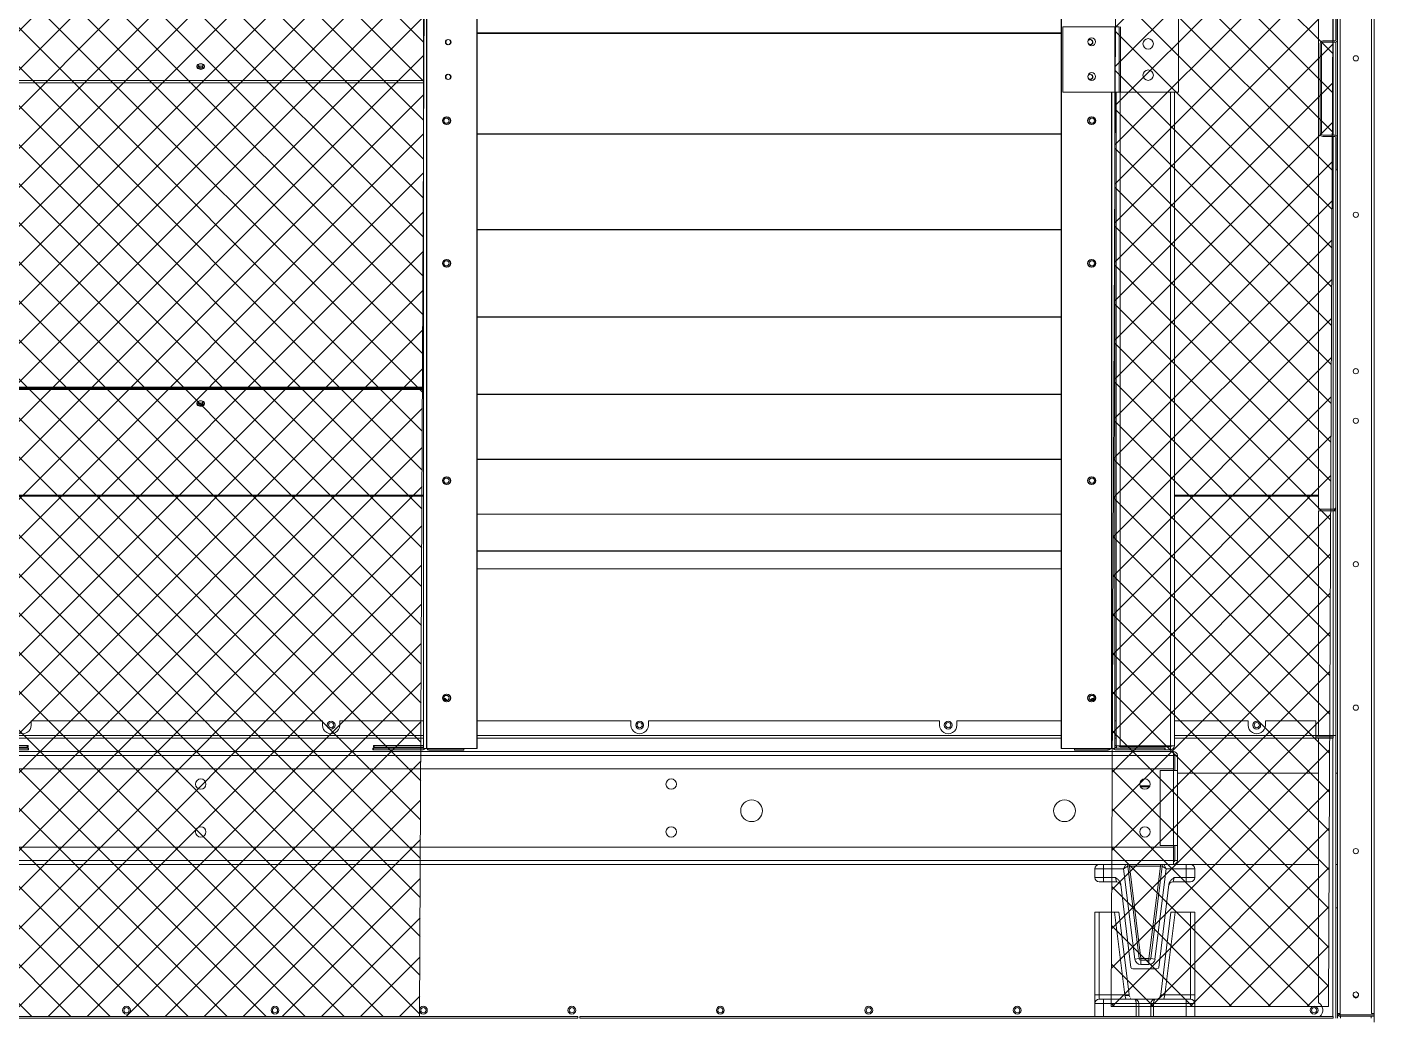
# Model space of a CAD drawing. Header units: millimetres. Extents: x -17070 to 41831, y -291348 to 30635.
# Drawn here: x 32743 to 34293, y 17573 to 18713 of the extents above; entities that cross this region are included whole.
import ezdxf

# ---------------------------------------------------------------- set-up
doc = ezdxf.new("R2010")
doc.units = ezdxf.units.MM
pattern_1 = [(45, (-833140.61, -415575.233), (-22.4506403, 22.4506403), []), (135, (-833140.61, -415575.233), (-22.4506403, -22.4506403), [])]

# ---------------------------------------------------------------- blocks, each defined once
blk = doc.blocks.new('2')
at = {"lineweight": 5}
h = blk.add_hatch(dxfattribs=at)
h.set_pattern_fill('ANSI37', scale=10)
h.set_pattern_definition(pattern_1)
h.paths.add_polyline_path([(34240.5, 17586.1), (34249, 19508.4), (33999, 19508.4), (33990.5, 17586.1)])
h = blk.add_hatch(dxfattribs=at)
h.set_pattern_fill('ANSI37', scale=10)
h.set_pattern_definition(pattern_1)
h.paths.add_polyline_path([(33194.9, 17574.3), (33203.4, 19496.5), (32691, 19496.5), (32682.5, 17574.3)])
at = {"color": 7, "lineweight": 20}
for p, q in [((34251, 17577.8), (34251, 20419.6)), ((34254.1, 17577.8), (34254.1, 20419.6)), ((34289.9, 17577.8), (34289.9, 20419.6)), ((34293, 17577.8), (34293, 20419.6)), ((33202.7, 17882.8), (33202.7, 19296.3)), ((33203.2, 17882.8), (33203.2, 19296.3)), ((33260.7, 17882.8), (33260.7, 19296.3)), ((33261.2, 17882.8), (33261.2, 19296.3)), ((33932.8, 17882.8), (33932.8, 19296.3)), ((33933.3, 17882.8), (33933.3, 19296.3)), ((33199.2, 17882.8), (33199.2, 19295.1)), ((31823.9, 17879.3), (34062.1, 17879.3)), ((31823.9, 17874.6), (34062.1, 17874.6)), ((31823.9, 17859.3), (34062.1, 17859.3)), ((34062.1, 17769.3), (31823.9, 17769.3)), ((34062.1, 17754), (31823.9, 17754)), ((34062.1, 17749.3), (31823.9, 17749.3))]:
    blk.add_line(p, q, dxfattribs=at)
at = {"color": 7, "lineweight": 20, "ltscale": 0.063889}
blk.add_line((34068.1, 18752.8), (34068.1, 18637.8), dxfattribs=at)
at = {"color": 7, "lineweight": 20, "ltscale": 0.316783}
blk.add_line((34229, 18728.4), (34229, 18158.2), dxfattribs=at)
at = {"color": 7, "lineweight": 20, "ltscale": 0.017627}
blk.add_line((34245.9, 18696.7), (34245.9, 18728.4), dxfattribs=at)
at = {"color": 7, "lineweight": 20, "ltscale": 0.018559}
blk.add_line((34249, 18697.2), (34249, 18730.6), dxfattribs=at)
at = {"color": 7, "lineweight": 20, "ltscale": 0.0205}
for p, q in [((34249.4, 18698.2), (34249.4, 18735.1)), ((34249.4, 18585.2), (34249.4, 18548.3))]:
    blk.add_line(p, q, dxfattribs=at)
at = {"color": 7, "lineweight": 20, "ltscale": 0.033333}
for p, q in [((33994.9, 18712.8), (33934.9, 18712.8)), ((33934.9, 18637.8), (33994.9, 18637.8))]:
    blk.add_line(p, q, dxfattribs=at)
at = {"color": 7, "lineweight": 20, "ltscale": 0.041667}
for p, q in [((33934.9, 18637.8), (33934.9, 18712.8)), ((33994.9, 18712.8), (33994.9, 18637.8)), ((33999.6, 18712.8), (33999.6, 18637.8)), ((34001.1, 18712.8), (34001.1, 18637.8))]:
    blk.add_line(p, q, dxfattribs=at)
at = {"color": 7, "lineweight": 20, "ltscale": 0.002611}
for p, q in [((33994.9, 18712.8), (33999.6, 18712.8)), ((33994.9, 18637.8), (33999.6, 18637.8)), ((33996.3, 17886), (34001, 17886)), ((34063.3, 17886), (34058.6, 17886)), ((34062.1, 17874.6), (34062.1, 17879.3)), ((34062.1, 17857.3), (34066.8, 17857.3)), ((34062.1, 17771.3), (34066.8, 17771.3)), ((34062.1, 17754), (34062.1, 17749.3))]:
    blk.add_line(p, q, dxfattribs=at)
at = {"color": 7, "lineweight": 20, "ltscale": 0.039056}
blk.add_line((34068.1, 18637.8), (34068.1, 18708.1), dxfattribs=at)
at = {"color": 7, "lineweight": 20, "ltscale": 0.373111}
for p, q in [((33932.8, 18705.9), (33261.2, 18705.9)), ((33261.2, 18705.7), (33932.8, 18705.7)), ((33261.2, 18705.5), (33932.8, 18705.5)), ((33932.8, 18705.4), (33261.2, 18705.4)), ((33932.8, 18589.7), (33261.2, 18589.7)), ((33261.2, 18589.6), (33932.8, 18589.6)), ((33261.2, 18589.4), (33932.8, 18589.4)), ((33932.8, 18589.3), (33261.2, 18589.3)), ((33932.8, 18479.9), (33261.2, 18479.9)), ((33261.2, 18479.8), (33932.8, 18479.8)), ((33261.2, 18479.6), (33932.8, 18479.6)), ((33932.8, 18479.5), (33261.2, 18479.5)), ((33932.8, 18379.3), (33261.2, 18379.3)), ((33261.2, 18379.2), (33932.8, 18379.2)), ((33261.2, 18379), (33932.8, 18379)), ((33932.8, 18378.9), (33261.2, 18378.9)), ((33932.8, 18290.4), (33261.2, 18290.4)), ((33261.2, 18290.3), (33932.8, 18290.3)), ((33261.2, 18290.1), (33932.8, 18290.1)), ((33932.8, 18290), (33261.2, 18290)), ((33932.8, 18215.5), (33261.2, 18215.5)), ((33261.2, 18215.4), (33932.8, 18215.4)), ((33261.2, 18215.3), (33932.8, 18215.3)), ((33932.8, 18215.2), (33261.2, 18215.2)), ((33932.8, 18152.5), (33261.2, 18152.5)), ((33261.2, 18152.4), (33932.8, 18152.4)), ((33261.2, 18152.3), (33932.8, 18152.3)), ((33932.8, 18152.2), (33261.2, 18152.2)), ((33932.8, 18110.1), (33261.2, 18110.1)), ((33261.2, 18110), (33932.8, 18110)), ((33261.2, 18109.9), (33932.8, 18109.9)), ((33932.8, 18109.9), (33261.2, 18109.9)), ((33261.2, 18089.4), (33932.8, 18089.4)), ((33261.2, 18089.4), (33932.8, 18089.4)), ((33932.8, 18089.4), (33261.2, 18089.4)), ((33261.2, 17897.7), (33932.8, 17897.7)), ((33261.2, 17894.6), (33932.8, 17894.6))]:
    blk.add_line(p, q, dxfattribs=at)
at = {"color": 7, "lineweight": 20, "ltscale": 0.057667}
for p, q in [((34231, 18693.6), (34231, 18589.8)), ((34232.6, 18693.6), (34232.6, 18589.8))]:
    blk.add_line(p, q, dxfattribs=at)
at = {"color": 7, "lineweight": 20, "ltscale": 0.007667}
for p, q in [((34234.1, 18696.7), (34247.9, 18696.7)), ((34234.1, 18695.1), (34247.9, 18695.1)), ((34234.1, 18588.3), (34247.9, 18588.3)), ((34247.9, 18586.7), (34234.1, 18586.7))]:
    blk.add_line(p, q, dxfattribs=at)
at = {"color": 7, "lineweight": 20, "ltscale": 0.059333}
blk.add_line((34245.9, 18588.3), (34245.9, 18695.1), dxfattribs=at)
at = {"color": 7, "lineweight": 20, "ltscale": 0.059558}
blk.add_line((34249, 18588.1), (34249, 18695.3), dxfattribs=at)
at = {"color": 7, "lineweight": 20, "ltscale": 0.284666}
blk.add_line((32686.8, 18651.1), (33199.2, 18651.1), dxfattribs=at)
at = {"color": 7, "lineweight": 20, "ltscale": 0.284667}
for p, q in [((33199.2, 18648.6), (32686.8, 18648.6)), ((32686.8, 18298.3), (33199.2, 18298.3)), ((32686.8, 18297.3), (33199.2, 18297.3)), ((33199.2, 18296.9), (32686.8, 18296.9)), ((33199.2, 18295.8), (32686.8, 18295.8)), ((32686.8, 18174.2), (33199.2, 18174.2)), ((32686.8, 18173.2), (33199.2, 18173.2)), ((32686.8, 17897.7), (33199.2, 17897.7)), ((32686.8, 17894.6), (33199.2, 17894.6))]:
    blk.add_line(p, q, dxfattribs=at)
at = {"color": 7, "lineweight": 20, "ltscale": 0.419444}
for p, q in [((33990.8, 17882.8), (33990.8, 18637.8)), ((33991.3, 17882.8), (33991.3, 18637.8)), ((33994.8, 17882.8), (33994.8, 18637.8))]:
    blk.add_line(p, q, dxfattribs=at)
at = {"color": 7, "lineweight": 20, "ltscale": 5.55578e-05}
blk.add_line((33994.9, 18637.8), (33994.8, 18637.8), dxfattribs=at)
at = {"color": 7, "lineweight": 20, "ltscale": 0.000160516}
blk.add_line((33995.2, 18637.8), (33994.9, 18637.8), dxfattribs=at)
at = {"color": 7, "lineweight": 20, "ltscale": 0.000777778}
blk.add_line((33996.3, 18637.8), (33994.9, 18637.8), dxfattribs=at)
at = {"color": 7, "lineweight": 20, "ltscale": 1.1675e-05}
blk.add_line((33994.9, 18637.8), (33994.9, 18637.8), dxfattribs=at)
at = {"color": 7, "lineweight": 20, "ltscale": 0.417667}
for p, q in [((33996.3, 17886), (33996.3, 18637.8)), ((34001, 17886), (34001, 18637.8)), ((34058.6, 17886), (34058.6, 18637.8)), ((34063.3, 17886), (34063.3, 18637.8))]:
    blk.add_line(p, q, dxfattribs=at)
at = {"color": 7, "lineweight": 20, "ltscale": 0.000833333}
for p, q in [((33999.6, 18637.8), (34001.1, 18637.8)), ((34245.9, 17897.7), (34245.9, 17896.2)), ((33201.2, 17882.8), (33202.7, 17882.8)), ((33201.7, 17882.8), (33203.2, 17882.8)), ((33992.3, 17882.8), (33990.8, 17882.8)), ((33992.8, 17882.8), (33991.3, 17882.8)), ((34062.1, 17874.6), (34063.6, 17874.6)), ((34062.1, 17754), (34063.6, 17754)), ((34254.1, 17576.3), (34254.1, 17577.8)), ((34293, 17576.3), (34293, 17577.8))]:
    blk.add_line(p, q, dxfattribs=at)
at = {"color": 7, "lineweight": 20, "ltscale": 0.038056}
blk.add_line((33999.6, 18637.8), (34068.1, 18637.8), dxfattribs=at)
at = {"color": 7, "lineweight": 20, "ltscale": 0.037222}
blk.add_line((34068.1, 18637.8), (34001.1, 18637.8), dxfattribs=at)
at = {"color": 7, "lineweight": 20, "ltscale": 0.002667}
blk.add_line((34063.3, 18637.8), (34068.1, 18637.8), dxfattribs=at)
at = {"color": 7, "lineweight": 20, "ltscale": 1.16463e-05}
blk.add_line((34068.1, 18637.8), (34068.1, 18637.8), dxfattribs=at)
at = {"color": 7, "lineweight": 20, "ltscale": 0.238045}
blk.add_line((34245.9, 18158.2), (34245.9, 18586.7), dxfattribs=at)
at = {"color": 7, "lineweight": 20, "ltscale": 0.236578}
blk.add_line((34249, 18160.4), (34249, 18586.2), dxfattribs=at)
at = {"color": 7, "lineweight": 20, "ltscale": 0.000888889}
for p, q in [((34249.4, 18548.3), (34251, 18548.3)), ((34247.4, 18157.6), (34249, 18157.6)), ((34245.9, 17896.2), (34245.9, 17894.6)), ((33203.7, 17882.5), (33205.3, 17882.5)), ((33245.7, 17882.5), (33245.7, 17880.9)), ((33948.3, 17880.9), (33948.3, 17882.5)), ((33987.2, 17882.5), (33987.2, 17880.9)), ((34254.1, 17574.7), (34254.1, 17576.3)), ((34293, 17574.7), (34293, 17576.3)), ((33377, 17574.3), (33377, 17572.7)), ((33379, 17572.7), (33379, 17574.3)), ((34246, 17572.7), (34246, 17574.3))]:
    blk.add_line(p, q, dxfattribs=at)
at = {"color": 7, "lineweight": 20, "ltscale": 0.000833656}
for p, q in [((33994.8, 18174.2), (33996.3, 18174.2)), ((33994.8, 18173.2), (33996.3, 18173.2))]:
    blk.add_line(p, q, dxfattribs=at)
at = {"color": 7, "lineweight": 20, "ltscale": 0.092056}
for p, q in [((34063.3, 18174.2), (34229, 18174.2)), ((34063.3, 18173.2), (34229, 18173.2))]:
    blk.add_line(p, q, dxfattribs=at)
at = {"color": 7, "lineweight": 20, "ltscale": 0.008061}
blk.add_line((34249, 18157.6), (34249, 18172.1), dxfattribs=at)
at = {"color": 7, "lineweight": 20, "ltscale": 0.009389}
for p, q in [((34229, 18158.2), (34245.9, 18158.2)), ((34229, 18156.3), (34245.9, 18156.3)), ((34225.9, 17914.6), (34225.9, 17897.7)), ((34229, 17897.7), (34245.9, 17897.7)), ((34293, 17577.8), (34293, 17594.7))]:
    blk.add_line(p, q, dxfattribs=at)
at = {"color": 7, "lineweight": 20, "ltscale": 0.143679}
for p, q in [((34229, 17897.7), (34229, 18156.3)), ((34245.9, 17897.7), (34245.9, 18156.3)), ((34249, 17897.7), (34249, 18156.3))]:
    blk.add_line(p, q, dxfattribs=at)
at = {"color": 7, "lineweight": 20, "ltscale": 0.00103}
blk.add_line((34245.9, 18156.3), (34245.9, 18158.2), dxfattribs=at)
at = {"color": 7, "lineweight": 20, "ltscale": 0.001722}
for p, q in [((34249, 18156.3), (34245.9, 18156.3)), ((34225.9, 17894.6), (34225.9, 17897.7)), ((34249, 17897.7), (34245.9, 17897.7)), ((34251, 17577.8), (34254.1, 17577.8)), ((34293, 17577.8), (34289.9, 17577.8))]:
    blk.add_line(p, q, dxfattribs=at)
at = {"color": 7, "lineweight": 20, "ltscale": 0.00048142}
blk.add_line((34247.4, 18157.6), (34247.4, 18158.5), dxfattribs=at)
at = {"color": 7, "lineweight": 20, "ltscale": 0.000698042}
for p, q in [((34247.4, 18157.6), (34247.4, 18156.3)), ((34249, 18156.3), (34249, 18157.6))]:
    blk.add_line(p, q, dxfattribs=at)
at = {"color": 7, "lineweight": 20, "ltscale": 0.000157563}
blk.add_line((34248.7, 18159.5), (34249, 18159.5), dxfattribs=at)
at = {"color": 7, "lineweight": 20, "ltscale": 0.000501055}
blk.add_line((34249, 18159.5), (34249, 18160.4), dxfattribs=at)
at = {"color": 7, "lineweight": 20, "ltscale": 0.186111}
for p, q in [((33083, 17914.6), (32748, 17914.6)), ((33793, 17914.6), (33458, 17914.6))]:
    blk.add_line(p, q, dxfattribs=at)
at = {"color": 7, "lineweight": 20, "ltscale": 0.002747}
for p, q in [((32748, 17914.6), (32748, 17909.7)), ((33083, 17909.7), (33083, 17914.6)), ((33103, 17914.6), (33103, 17909.7)), ((33438, 17909.7), (33438, 17914.6)), ((33458, 17914.6), (33458, 17909.7)), ((33793, 17909.7), (33793, 17914.6)), ((33813, 17914.6), (33813, 17909.7)), ((34148, 17909.7), (34148, 17914.6)), ((34168, 17914.6), (34168, 17909.7))]:
    blk.add_line(p, q, dxfattribs=at)
at = {"color": 7, "lineweight": 20, "ltscale": 0.053444}
blk.add_line((33199.2, 17914.6), (33103, 17914.6), dxfattribs=at)
at = {"color": 7, "lineweight": 20, "ltscale": 0.098223}
blk.add_line((33438, 17914.6), (33261.2, 17914.6), dxfattribs=at)
at = {"color": 7, "lineweight": 20, "ltscale": 0.066555}
blk.add_line((33932.8, 17914.6), (33813, 17914.6), dxfattribs=at)
at = {"color": 7, "lineweight": 20, "ltscale": 0.000833626}
for p, q in [((33996.3, 17914.6), (33994.8, 17914.6)), ((33994.8, 17897.7), (33996.3, 17897.7)), ((33994.8, 17894.6), (33996.3, 17894.6)), ((33994.8, 17886.1), (33996.3, 17886.1))]:
    blk.add_line(p, q, dxfattribs=at)
at = {"color": 7, "lineweight": 20, "ltscale": 0.047056}
blk.add_line((34148, 17914.6), (34063.3, 17914.6), dxfattribs=at)
at = {"color": 7, "lineweight": 20, "ltscale": 0.032167}
blk.add_line((34225.9, 17914.6), (34168, 17914.6), dxfattribs=at)
at = {"color": 7, "lineweight": 20, "ltscale": 0.031945}
blk.add_line((32686.8, 17886.1), (32744.3, 17886.1), dxfattribs=at)
at = {"color": 7, "lineweight": 20, "ltscale": 0.031389}
for p, q in [((32686.8, 17886.1), (32743.3, 17886.1)), ((33199.2, 17886.1), (33142.7, 17886.1)), ((32687.8, 17883.3), (32744.3, 17883.3)), ((32687.8, 17881.3), (32744.3, 17881.3)), ((32688.3, 17883.3), (32744.8, 17883.3)), ((32688.3, 17881.3), (32744.8, 17881.3)), ((33197.7, 17883.3), (33141.2, 17883.3)), ((33197.7, 17881.3), (33141.2, 17881.3)), ((33198.2, 17883.3), (33141.7, 17883.3)), ((33198.2, 17881.3), (33141.7, 17881.3)), ((33995.8, 17883.3), (34052.3, 17883.3)), ((33995.8, 17881.3), (34052.3, 17881.3)), ((33996.3, 17883.3), (34052.8, 17883.3)), ((33996.3, 17881.3), (34052.8, 17881.3))]:
    blk.add_line(p, q, dxfattribs=at)
at = {"color": 7, "lineweight": 20, "ltscale": 0.001111}
for p, q in [((32743.3, 17884.1), (32743.3, 17886.1)), ((32744.3, 17884.1), (32744.3, 17886.1)), ((33141.7, 17884.1), (33141.7, 17886.1)), ((33142.7, 17884.1), (33142.7, 17886.1)), ((32744.3, 17883.3), (32744.3, 17881.3)), ((32744.8, 17883.3), (32744.8, 17881.3)), ((33141.2, 17883.3), (33141.2, 17881.3)), ((33141.7, 17883.3), (33141.7, 17881.3)), ((33199.2, 17882.8), (33201.2, 17882.8)), ((33199.7, 17882.8), (33201.7, 17882.8)), ((33994.3, 17882.8), (33992.3, 17882.8)), ((33994.8, 17882.8), (33992.8, 17882.8)), ((34052.3, 17883.3), (34052.3, 17881.3)), ((34052.8, 17883.3), (34052.8, 17881.3)), ((34249, 17854.5), (34251, 17854.5)), ((34251, 17749.5), (34249, 17749.5)), ((34249, 17699.5), (34251, 17699.5)), ((34254.5, 17572.7), (34254.5, 17574.7))]:
    blk.add_line(p, q, dxfattribs=at)
at = {"color": 7, "lineweight": 20, "ltscale": 0.031944}
blk.add_line((33199.2, 17886.1), (33141.7, 17886.1), dxfattribs=at)
at = {"color": 7, "lineweight": 20, "ltscale": 0.032}
for p, q in [((34058.6, 17886), (34001, 17886)), ((34058.6, 17884.5), (34001, 17884.5))]:
    blk.add_line(p, q, dxfattribs=at)
at = {"color": 7, "lineweight": 20, "ltscale": 0.000833335}
for p, q in [((34051.3, 17884.5), (34051.3, 17886)), ((34052.3, 17884.5), (34052.3, 17886))]:
    blk.add_line(p, q, dxfattribs=at)
at = {"color": 7, "lineweight": 20, "ltscale": 0.090334}
for p, q in [((34063.3, 17897.7), (34225.9, 17897.7)), ((34063.3, 17894.6), (34225.9, 17894.6))]:
    blk.add_line(p, q, dxfattribs=at)
at = {"color": 7, "lineweight": 20, "ltscale": 0.011111}
for p, q in [((34225.9, 17897.7), (34245.9, 17897.7)), ((34245.9, 17896.2), (34225.9, 17896.2)), ((34225.9, 17894.6), (34245.9, 17894.6))]:
    blk.add_line(p, q, dxfattribs=at)
at = {"color": 7, "lineweight": 20, "ltscale": 0.169047}
blk.add_line((34229, 17590.3), (34229, 17894.6), dxfattribs=at)
at = {"color": 7, "lineweight": 20, "ltscale": 0.177968}
blk.add_line((34245.5, 17894.6), (34245.5, 17574.3), dxfattribs=at)
at = {"color": 7, "lineweight": 20, "ltscale": 0.180579}
blk.add_line((34249, 17897.7), (34249, 17572.7), dxfattribs=at)
at = {"color": 7, "lineweight": 20, "ltscale": 0.031862}
for p, q in [((32686.9, 17884.1), (32744.3, 17884.1)), ((33199, 17884.1), (33141.7, 17884.1))]:
    blk.add_line(p, q, dxfattribs=at)
at = {"color": 7, "lineweight": 20, "ltscale": 0.031307}
blk.add_line((32686.9, 17884.1), (32743.3, 17884.1), dxfattribs=at)
at = {"color": 7, "lineweight": 20, "ltscale": 0.031306}
blk.add_line((33199, 17884.1), (33142.7, 17884.1), dxfattribs=at)
at = {"color": 7, "lineweight": 20, "ltscale": 0.032222}
for p, q in [((33202.7, 17882.8), (33260.7, 17882.8)), ((33203.2, 17882.8), (33261.2, 17882.8)), ((33990.8, 17882.8), (33932.8, 17882.8)), ((33991.3, 17882.8), (33933.3, 17882.8))]:
    blk.add_line(p, q, dxfattribs=at)
at = {"color": 7, "lineweight": 20, "ltscale": 0.000166668}
blk.add_line((33203.7, 17882.5), (33203.7, 17882.8), dxfattribs=at)
at = {"color": 7, "lineweight": 20, "ltscale": 0.000166667}
for p, q in [((33205.3, 17882.8), (33205.3, 17882.5)), ((33245.7, 17882.8), (33245.7, 17882.5)), ((33948.3, 17882.8), (33948.3, 17882.5)), ((33988.7, 17882.8), (33988.7, 17882.5))]:
    blk.add_line(p, q, dxfattribs=at)
at = {"color": 7, "lineweight": 20, "ltscale": 0.022444}
for p, q in [((33205.3, 17882.5), (33245.7, 17882.5)), ((33245.7, 17882.5), (33205.3, 17882.5)), ((33205.3, 17880.9), (33245.7, 17880.9)), ((33988.7, 17882.5), (33948.3, 17882.5))]:
    blk.add_line(p, q, dxfattribs=at)
at = {"color": 7, "lineweight": 20, "ltscale": 0.000444384}
blk.add_line((33245.7, 17882.5), (33245.7, 17881.7), dxfattribs=at)
at = {"color": 7, "lineweight": 20, "ltscale": 0.021611}
for p, q in [((33987.2, 17882.5), (33948.3, 17882.5)), ((33987.2, 17880.9), (33948.3, 17880.9)), ((34293, 17576.3), (34254.1, 17576.3)), ((34293, 17576.3), (34254.1, 17576.3)), ((34293, 17574.7), (34254.1, 17574.7))]:
    blk.add_line(p, q, dxfattribs=at)
at = {"color": 7, "lineweight": 20, "ltscale": 0.000961948}
blk.add_line((33994.9, 17884.1), (33996.6, 17884.1), dxfattribs=at)
blk.add_line((33994.9, 17884.1), (33996.6, 17884.1), dxfattribs=at)
at = {"color": 7, "lineweight": 20, "ltscale": 0.003222}
blk.add_line((34058.6, 17881.3), (34052.8, 17881.3), dxfattribs=at)
at = {"color": 7, "lineweight": 20, "ltscale": 0.001778}
for p, q in [((34058.6, 17884.5), (34058.6, 17881.3)), ((34066.8, 17874.6), (34063.6, 17874.6)), ((34063.6, 17754), (34066.8, 17754))]:
    blk.add_line(p, q, dxfattribs=at)
at = {"color": 7, "lineweight": 20, "ltscale": 0.009611}
for p, q in [((34062.1, 17857.3), (34062.1, 17874.6)), ((34063.6, 17874.6), (34063.6, 17857.3)), ((34066.8, 17857.3), (34066.8, 17874.6)), ((34062.1, 17754), (34062.1, 17771.3)), ((34063.6, 17771.3), (34063.6, 17754)), ((34066.8, 17754), (34066.8, 17771.3))]:
    blk.add_line(p, q, dxfattribs=at)
at = {"color": 7, "lineweight": 20, "ltscale": 0.0085}
for p, q in [((34062.1, 17859.3), (34062.1, 17874.6)), ((34062.1, 17857.3), (34046.8, 17857.3)), ((34046.8, 17771.3), (34062.1, 17771.3)), ((34062.1, 17754), (34062.1, 17769.3))]:
    blk.add_line(p, q, dxfattribs=at)
at = {"color": 7, "lineweight": 20, "ltscale": 0.047778}
for p, q in [((34046.8, 17857.3), (34046.8, 17771.3)), ((34062.1, 17857.3), (34062.1, 17771.3)), ((34066.8, 17857.3), (34066.8, 17771.3))]:
    blk.add_line(p, q, dxfattribs=at)
at = {"color": 7, "lineweight": 20, "ltscale": 0.006331}
blk.add_line((34023.6, 17839.9), (34035, 17839.9), dxfattribs=at)
at = {"color": 7, "lineweight": 20, "ltscale": 0.090111}
blk.add_line((34066.8, 17854.5), (34229, 17854.5), dxfattribs=at)
at = {"color": 7, "lineweight": 20, "ltscale": 0.002982}
for p, q in [((34029.3, 17839.1), (34023.9, 17839.1)), ((34034.6, 17839.1), (34029.3, 17839.1))]:
    blk.add_line(p, q, dxfattribs=at)
at = {"color": 7, "lineweight": 20, "ltscale": 0.002791}
for p, q in [((34029.3, 17838.5), (34024.2, 17838.5)), ((34034.3, 17838.5), (34029.3, 17838.5))]:
    blk.add_line(p, q, dxfattribs=at)
at = {"color": 7, "lineweight": 20, "ltscale": 0.002778}
for p, q in [((33981.8, 17749.3), (33981.8, 17744.3)), ((34081.8, 17749.3), (34076.8, 17749.3)), ((34076.8, 17749.3), (34076.8, 17744.3)), ((33981.8, 17734.3), (33981.8, 17729.3)), ((34076.8, 17734.3), (34076.8, 17729.3)), ((33981.8, 17729.3), (33976.8, 17729.3)), ((34081.8, 17729.3), (34076.8, 17729.3)), ((33976.8, 17694.3), (33971.8, 17694.3)), ((34086.8, 17694.3), (34081.8, 17694.3)), ((34022.6, 17641), (34017.6, 17640.4)), ((34024.5, 17639.3), (34024.5, 17634.3)), ((34034, 17639.3), (34034, 17634.3)), ((34036, 17641), (34040.9, 17640.4)), ((33976.8, 17599.3), (33971.8, 17599.3)), ((33976.8, 17594.3), (33976.8, 17599.3)), ((33981.8, 17594.3), (33976.8, 17594.3)), ((33981.8, 17594.3), (33981.8, 17589.3)), ((34006.1, 17599.3), (34011.1, 17599.9)), ((34052.4, 17599.3), (34047.5, 17599.9)), ((34076.8, 17594.3), (34076.8, 17589.3)), ((34081.8, 17594.3), (34076.8, 17594.3)), ((34081.8, 17599.3), (34086.8, 17599.3)), ((34081.8, 17599.3), (34081.8, 17594.3))]:
    blk.add_line(p, q, dxfattribs=at)
at = {"color": 7, "lineweight": 20, "ltscale": 0.003145}
for p, q in [((34004.8, 17744.3), (34007.5, 17749.3)), ((34004.8, 17744.3), (34009.5, 17747.5)), ((34053.7, 17744.3), (34049, 17747.5)), ((34053.7, 17744.3), (34051, 17749.3))]:
    blk.add_line(p, q, dxfattribs=at)
at = {"color": 7, "lineweight": 20, "ltscale": 0.059604}
for p, q in [((34009.5, 17747.5), (34022.6, 17641)), ((34011.5, 17747.5), (34024.5, 17641)), ((34047.1, 17747.5), (34034, 17641)), ((34036, 17641), (34049, 17747.5))]:
    blk.add_line(p, q, dxfattribs=at)
at = {"color": 7, "lineweight": 20, "ltscale": 0.000975701}
for p, q in [((34011.5, 17749.3), (34011.5, 17747.5)), ((34047.1, 17749.3), (34047.1, 17747.5)), ((34024.5, 17641), (34024.5, 17639.3)), ((34034, 17641), (34034, 17639.3))]:
    blk.add_line(p, q, dxfattribs=at)
at = {"color": 7, "lineweight": 20, "ltscale": 0.019777}
blk.add_line((34047.1, 17747.5), (34011.5, 17747.5), dxfattribs=at)
at = {"color": 7, "lineweight": 20, "ltscale": 0.008167}
blk.add_line((34076.8, 17749.3), (34062.1, 17749.3), dxfattribs=at)
at = {"color": 7, "lineweight": 20, "ltscale": 0.0919}
blk.add_line((34229, 17749.5), (34063.5, 17749.5), dxfattribs=at)
at = {"color": 7, "lineweight": 20, "ltscale": 0.005556}
for p, q in [((33971.8, 17744.3), (33971.8, 17734.3)), ((33981.8, 17744.3), (33971.8, 17744.3)), ((33981.8, 17734.3), (33971.8, 17734.3)), ((33981.8, 17744.3), (33981.8, 17734.3)), ((34086.8, 17744.3), (34076.8, 17744.3)), ((34076.8, 17744.3), (34076.8, 17734.3)), ((34086.8, 17734.3), (34076.8, 17734.3)), ((34086.8, 17744.3), (34086.8, 17734.3)), ((34086.8, 17599.3), (34086.8, 17589.3)), ((33981.8, 17589.3), (33971.8, 17589.3)), ((34086.8, 17589.3), (34076.8, 17589.3))]:
    blk.add_line(p, q, dxfattribs=at)
at = {"color": 7, "lineweight": 20, "ltscale": 0.01282}
for p, q in [((34004.8, 17744.3), (33981.8, 17744.3)), ((34076.8, 17744.3), (34053.7, 17744.3))]:
    blk.add_line(p, q, dxfattribs=at)
at = {"color": 7, "lineweight": 20, "ltscale": 0.007694}
for p, q in [((33981.8, 17734.3), (33995.6, 17734.3)), ((34076.8, 17734.3), (34062.9, 17734.3))]:
    blk.add_line(p, q, dxfattribs=at)
at = {"color": 7, "lineweight": 20, "ltscale": 0.00286}
for p, q in [((33996.8, 17729.3), (33995.6, 17734.3)), ((34062.9, 17734.3), (34061.7, 17729.3)), ((34006.1, 17599.3), (34007.3, 17594.3)), ((34052.4, 17599.3), (34051.2, 17594.3))]:
    blk.add_line(p, q, dxfattribs=at)
at = {"color": 7, "lineweight": 20, "ltscale": 0.058129}
for p, q in [((34004.8, 17744.3), (34017.6, 17640.4)), ((34040.9, 17640.4), (34053.7, 17744.3))]:
    blk.add_line(p, q, dxfattribs=at)
at = {"color": 7, "lineweight": 20, "ltscale": 0.008376}
for p, q in [((33981.8, 17729.3), (33996.8, 17729.3)), ((34076.8, 17729.3), (34061.7, 17729.3))]:
    blk.add_line(p, q, dxfattribs=at)
at = {"color": 7, "lineweight": 20, "ltscale": 0.053282}
for p, q in [((34013.3, 17631), (34001.6, 17726.2)), ((34045.2, 17631), (34056.9, 17726.2))]:
    blk.add_line(p, q, dxfattribs=at)
at = {"color": 7, "lineweight": 20, "ltscale": 0.052778}
for p, q in [((33971.8, 17694.3), (33971.8, 17599.3)), ((33976.8, 17694.3), (33976.8, 17599.3)), ((34081.8, 17599.3), (34081.8, 17694.3)), ((34086.8, 17599.3), (34086.8, 17694.3))]:
    blk.add_line(p, q, dxfattribs=at)
at = {"color": 7, "lineweight": 20, "ltscale": 0.009824}
for p, q in [((33976.8, 17694.3), (33994.4, 17694.3)), ((34081.8, 17694.3), (34064.1, 17694.3))]:
    blk.add_line(p, q, dxfattribs=at)
at = {"color": 7, "lineweight": 20, "ltscale": 0.053174}
for p, q in [((34006.1, 17599.3), (33994.4, 17694.3)), ((34052.4, 17599.3), (34064.1, 17694.3))]:
    blk.add_line(p, q, dxfattribs=at)
at = {"color": 7, "lineweight": 20, "ltscale": 0.002799}
for p, q in [((33999.5, 17694.3), (33994.4, 17694.3)), ((34059, 17694.3), (34064.1, 17694.3))]:
    blk.add_line(p, q, dxfattribs=at)
at = {"color": 7, "lineweight": 20, "ltscale": 0.052833}
for p, q in [((34011.1, 17599.9), (33999.5, 17694.3)), ((34047.5, 17599.9), (34059, 17694.3))]:
    blk.add_line(p, q, dxfattribs=at)
at = {"color": 7, "lineweight": 20, "ltscale": 0.005249}
for p, q in [((34024.5, 17641), (34034, 17641)), ((34034, 17639.3), (34024.5, 17639.3)), ((34034, 17634.3), (34024.5, 17634.3))]:
    blk.add_line(p, q, dxfattribs=at)
at = {"color": 7, "lineweight": 20, "ltscale": 0.015502}
blk.add_line((34043.2, 17629.3), (34015.3, 17629.3), dxfattribs=at)
at = {"color": 7, "lineweight": 20, "ltscale": 0.005554}
blk.add_line((33971.8, 17589.3), (33971.8, 17599.3), dxfattribs=at)
at = {"color": 7, "lineweight": 20, "ltscale": 0.016305}
for p, q in [((33976.8, 17599.3), (34006.1, 17599.3)), ((34052.4, 17599.3), (34081.8, 17599.3))]:
    blk.add_line(p, q, dxfattribs=at)
at = {"color": 7, "lineweight": 20, "ltscale": 0.019722}
for p, q in [((33981.8, 17594.3), (34017.3, 17594.3)), ((34076.8, 17594.3), (34041.3, 17594.3))]:
    blk.add_line(p, q, dxfattribs=at)
at = {"color": 7, "lineweight": 20, "ltscale": 0.002757}
blk.add_line((34011.2, 17598.7), (34006.3, 17598.7), dxfattribs=at)
at = {"color": 7, "lineweight": 20, "ltscale": 0.000682136}
for p, q in [((34011.1, 17599.9), (34011.2, 17598.7)), ((34047.5, 17599.9), (34047.3, 17598.7))]:
    blk.add_line(p, q, dxfattribs=at)
at = {"color": 7, "lineweight": 20, "ltscale": 3.0969e-05}
blk.add_line((34012.9, 17595.5), (34013, 17595.4), dxfattribs=at)
at = {"color": 7, "lineweight": 20, "ltscale": 7.47467e-06}
blk.add_line((34016.2, 17594.3), (34016.2, 17594.3), dxfattribs=at)
at = {"color": 7, "lineweight": 20, "ltscale": 0.013331}
blk.add_line((34041.3, 17594.3), (34017.3, 17594.3), dxfattribs=at)
at = {"color": 7, "lineweight": 20, "ltscale": 0.008333}
for p, q in [((33971.8, 17574.3), (33971.8, 17589.3)), ((33981.8, 17574.3), (33981.8, 17589.3)), ((34019.3, 17574.3), (34019.3, 17589.3)), ((34022.3, 17574.3), (34022.3, 17589.3)), ((34036.3, 17574.3), (34036.3, 17589.3)), ((34039.3, 17574.3), (34039.3, 17589.3)), ((34076.8, 17574.3), (34076.8, 17589.3)), ((34086.8, 17574.3), (34086.8, 17589.3))]:
    blk.add_line(p, q, dxfattribs=at)
at = {"color": 7, "lineweight": 20, "ltscale": 0.020833}
for p, q in [((33981.8, 17589.3), (34019.3, 17589.3)), ((34076.8, 17589.3), (34039.3, 17589.3))]:
    blk.add_line(p, q, dxfattribs=at)
at = {"color": 7, "lineweight": 20, "ltscale": 0.001667}
for p, q in [((34022.3, 17589.3), (34019.3, 17589.3)), ((34039.3, 17589.3), (34036.3, 17589.3))]:
    blk.add_line(p, q, dxfattribs=at)
at = {"color": 7, "lineweight": 20, "ltscale": 0.007778}
blk.add_line((34036.3, 17589.3), (34022.3, 17589.3), dxfattribs=at)
at = {"color": 7, "lineweight": 20, "ltscale": 0.002805}
blk.add_line((34251, 17572.7), (34251, 17577.7), dxfattribs=at)
at = {"color": 7, "lineweight": 20, "ltscale": 0.482222}
for p, q in [((33377, 17574.3), (32509, 17574.3)), ((33377, 17572.7), (32509, 17572.7))]:
    blk.add_line(p, q, dxfattribs=at)
at = {"color": 7, "lineweight": 20, "ltscale": 0.481667}
for p, q in [((33379, 17574.3), (34246, 17574.3)), ((33379, 17572.7), (34246, 17572.7))]:
    blk.add_line(p, q, dxfattribs=at)
at = {"color": 7, "lineweight": 20, "ltscale": 0.001199}
blk.add_line((34289.5, 17574.7), (34289.5, 17572.5), dxfattribs=at)
at = {"color": 7, "lineweight": 20, "ltscale": 0.003722}
blk.add_line((34293, 17574.7), (34293, 17568), dxfattribs=at)
blk.add_line((34293, 17574.7), (34293, 17568), dxfattribs=at)
at = {"color": 0, "lineweight": 20}
for points in [[(33999, 19508.4), (34249, 19508.4), (34240.5, 17586.1), (33990.5, 17586.1)], [(32691, 19496.5), (33203.4, 19496.5), (33194.9, 17574.3), (32682.5, 17574.3)]]:
    blk.add_lwpolyline(points, close=True, dxfattribs=at)
at = {"color": 7, "lineweight": 20}
for centre, radius in [((33227.5, 18695.3), 3), ((33228, 18695.3), 3), ((33968.1, 18695.7), 4.5), ((34033.1, 18693.3), 6), ((34272, 18676.7), 3), ((34033.1, 18657.3), 6), ((33227.5, 18655.3), 3), ((33228, 18655.3), 3), ((33968.1, 18655.7), 4.5), ((33225.7, 18604.9), 4.5), ((33226.2, 18604.9), 4.5), ((33225.7, 18604.9), 3), ((33967.8, 18604.9), 4.5), ((33968.3, 18604.9), 4.5), ((33968.3, 18604.9), 3), ((34272, 18496.7), 3), ((33225.7, 18440.9), 4.5), ((33226.2, 18440.9), 4.5), ((33225.7, 18440.9), 3), ((33967.8, 18440.9), 4.5), ((33968.3, 18440.9), 4.5), ((33968.3, 18440.9), 3), ((34272, 18316.7), 3), ((34272, 18259.7), 3), ((33225.7, 18190.9), 4.5), ((33226.2, 18190.9), 4.5), ((33225.7, 18190.9), 3), ((33967.8, 18190.9), 4.5), ((33968.3, 18190.9), 4.5), ((33968.3, 18190.9), 3), ((34272, 18094.7), 3), ((33225.7, 17940.9), 4.5), ((33226.2, 17940.9), 4.5), ((33225.7, 17940.9), 3), ((33967.8, 17940.9), 4.5), ((33968.3, 17940.9), 4.5), ((33968.3, 17940.9), 3), ((34272, 17929.7), 3), ((33093, 17909.6), 4.5), ((33093, 17909.7), 3), ((33448, 17909.6), 4.5), ((33448, 17909.7), 3), ((33803, 17909.6), 4.5), ((33803, 17909.7), 3), ((34158, 17909.6), 4.5), ((34158, 17909.7), 3), ((32943, 17841.8), 6), ((33484.3, 17841.8), 6), ((34029.3, 17841.8), 6), ((33576.8, 17811.1), 12.5), ((33936.8, 17811.1), 12.5), ((32943, 17786.8), 6), ((33484.3, 17786.8), 6), ((34029.3, 17786.8), 6), ((34272, 17764.7), 3), ((32857.6, 17581.7), 4.5), ((32857.6, 17581.7), 3), ((33028.4, 17581.7), 4.5), ((33028.4, 17581.7), 3), ((33199.2, 17581.7), 4.5), ((33199.2, 17581.7), 3), ((33370, 17581.7), 4.5), ((33370, 17581.7), 3), ((33540.8, 17581.7), 4.5), ((33540.8, 17581.7), 3), ((33711.6, 17581.7), 4.5), ((33711.6, 17581.7), 3), ((33882.4, 17581.7), 4.5), ((33882.4, 17581.7), 3), ((34224, 17581.7), 4.5), ((34224, 17581.7), 3)]:
    blk.add_circle(centre, radius, dxfattribs=at)
for centre, radius, start, end in [((33966.5, 18695.3), 3, 224.4929, 163.5797), ((33966.5, 18695.6), 3, 209.0999, 295.3866), ((33966, 18695.3), 3, 249.3987, 132.1701), ((34234.1, 18693.6), 3.1, 90, 180), ((34234.1, 18693.6), 1.5, 90, 180), ((34247.9, 18698.2), 1.5, 270, 0), ((34247.9, 18698.2), 3.1, 270, 359.3165), ((33966.5, 18655.3), 3, 224.4929, 163.5797), ((33966.5, 18655.6), 3, 209.0999, 295.3866), ((33966, 18655.3), 3, 249.3987, 132.1701), ((34234.1, 18589.8), 3.1, 180, 270), ((34234.1, 18589.8), 1.5, 180, 270), ((34247.9, 18585.2), 3.1, 0.6835, 90), ((34247.9, 18585.2), 1.5, 0, 90), ((34289.9, 18281.6), 3.1, 0, 0.1902), ((32738, 17909.7), 10, 179.9999, 0), ((33093, 17909.7), 10, 179.9999, 0), ((33448, 17909.7), 10, 179.9999, 0), ((33803, 17909.7), 10, 179.9999, 0), ((34158, 17909.7), 10, 179.9999, 0), ((33198.2, 17887.6), 1.5, 270, 311.777), ((33995.8, 17887.6), 1.5, 228.1564, 270), ((34001, 17886), 4.7, 180, 215.054), ((34001, 17886), 1.5, 180, 270), ((34058.6, 17886), 4.7, 270, 0), ((34058.6, 17886), 1.5, 270, 0), ((33197.7, 17884.8), 1.5, 270, 0), ((33197.7, 17884.8), 3.5, 270, 325.1502), ((33198.2, 17884.8), 1.5, 270, 311.8103), ((33198.2, 17884.8), 3.5, 270, 325.1501), ((33205.3, 17882.5), 1.6, 180, 270), ((33987.2, 17884), 3.1, 270, 337.2261), ((33995.8, 17884.8), 3.5, 214.8499, 270), ((33996.3, 17884.8), 3.5, 214.8498, 270), ((33996.3, 17884.8), 1.5, 180, 270), ((33995.8, 17884.8), 1.5, 228.1896, 270), ((34001, 17886), 4.7, 269.1104, 270), ((34062.1, 17874.6), 4.7, 0, 90), ((34062.1, 17874.6), 1.5, 0, 90), ((32910.2, 17754), 4.7, 269.7157, 270), ((32975.8, 17754), 4.7, 270, 270.2843), ((33976.8, 17744.3), 5, 90, 180), ((33996.5, 17754), 4.7, 269.7193, 270), ((34007.5, 17747.3), 2, 7, 90), ((34051, 17747.3), 2, 90, 173), ((34062.1, 17754), 1.5, 270, 0), ((34062.1, 17754), 4.7, 270, 0), ((34081.8, 17744.3), 5, 0, 90), ((33976.8, 17734.3), 5, 180, 270), ((34081.8, 17734.3), 5, 270, 0), ((33996.8, 17724.3), 5, 7, 90), ((34061.7, 17724.3), 5, 90, 173), ((34024.5, 17641.3), 7, 187, 270), ((34024.5, 17641.3), 2, 187, 270), ((34034, 17641.3), 2, 270, 353), ((34034, 17641.3), 7, 270, 353), ((34015.3, 17631.3), 2, 187, 270), ((34043.2, 17631.3), 2, 270, 353), ((33976.8, 17589.3), 5, 90, 180), ((34016.2, 17599.3), 4.97, 189.5376, 207.8079), ((34016.2, 17599.5), 5.19, 266.0466, 269.6153), ((34017.3, 17589.3), 5, 360, 90), ((34041.3, 17589.3), 5, 90, 180), ((34042.3, 17599.3), 5, 270.1925, 332.2505), ((34042.4, 17599.3), 4.97, 332.1984, 350.4499), ((34042.3, 17599.3), 5.08, 332.5082, 341.5499), ((34042.3, 17599.3), 5, 341.2438, 352.9996), ((34081.8, 17589.3), 5, 0, 90), ((34272, 17599.7), 3, 350.4059, 350.3998), ((34272, 17598.7), 3, 170.4059, 9.5941), ((34224, 17581.7), 10, 312.269, 59.9997), ((34254.1, 17577.8), 3.1, 180, 270), ((34254.1, 17577.8), 1.5, 180, 270)]:
    blk.add_arc(centre, radius, start, end, dxfattribs=at)
for centre, major_axis, ratio, start_param, end_param in [((32943, 18667.2), (-4.5, 0), 0.7178, 4.212389, 6.283156), ((32943, 18668.3), (-4.5, 0), 0.7178, 0.173307, 2.968286), ((32943, 18667.2), (-4.5, 0), 0.7178, 6.283156, 9.424749), ((32943, 18668.3), (-3, 0), 0.7178, 5.032424, 6.283156), ((32943, 18668.3), (-3, 0), 0.7178, 6.283156, 9.424749), ((32943, 18669.7), (-3, 0), 0.7178, 0.329242, 2.812351), ((32943, 18668.3), (-3, 0), 0.7178, 4.212389, 4.393253), ((32943, 18668.3), (-3, 0), 0.7178, 3.141564, 4.212389), ((32943, 18667.2), (-4.5, 0), 0.7178, 3.141564, 4.212389), ((32943, 18279.6), (-4.5, 0), 0.7178, 4.212389, 6.283156), ((32943, 18280.7), (-4.5, 0), 0.7178, 0.173307, 2.968286), ((32943, 18279.6), (-4.5, 0), 0.7178, 6.283156, 9.424749), ((32943, 18280.7), (-3, 0), 0.7178, 5.032424, 6.283156), ((32943, 18280.7), (-3, 0), 0.7178, 6.283156, 7.353982), ((32943, 18282.1), (-3, 0), 0.7178, 0.329242, 1.070796), ((32943, 18282.1), (-3, 0), 0.7178, 1.070796, 2.812351), ((32943, 18280.7), (-3, 0), 0.7178, 1.070796, 3.141564), ((32943, 18280.7), (-3, 0), 0.7178, 3.141564, 4.393253), ((32943, 18279.6), (-4.5, 0), 0.7178, 3.141564, 4.212389), ((34245.9, 18160.4), (3.1, 0), 0.69625, 4.712389, 6.283185), ((33222.7, 17938), (3, 0), 0.866065, 0.5, 1.567916), ((33222.7, 17937.2), (3, 0), 0.866065, 0.243721, 1.509694), ((33221.7, 17936), (-4.5, 0), 0.866025, 3.678767, 4.44056), ((33222.7, 17938), (3, 0), 0.866065, 0.000029, 0.5), ((33222.7, 17938), (3, 0), 0.866065, 6.216067, 6.283214), ((33970.3, 17938), (-3, 0), 0.866065, 4.383305, 6.261411), ((33970.3, 17937.2), (-3, 0), 0.866065, 4.455933, 5.966795), ((33971.3, 17935.9), (4.5, 0), 0.866025, 1.715156, 2.580649), ((34011.5, 17747.3), (2.04, -0.25), 0.114003, 1.614037, 3.169971), ((34047, 17747.3), (2.04, 0.25), 0.114003, 6.254805, 7.810755), ((34245.5, 17697.4), (-3.5, 0), 0.999957, 3.141593, 3.156018), ((34245.5, 17691.8), (-3.5, 0), 0.999957, 3.141593, 3.156996), ((34245.5, 17659.2), (3.5, 0), 0.999957, 6.280156, 6.283185), ((34245.5, 17658.9), (3.5, 0), 0.999957, 6.278577, 6.283185), ((34245.5, 17654.2), (-3.5, 0), 0.999957, 3.122646, 3.141593), ((34024.5, 17641.3), (-1.99, -0.24), 0.120974, 0, 1.555944), ((34034, 17641.3), (-1.99, 0.24), 0.120974, 1.585649, 3.141593), ((34245.5, 17653.3), (-3.5, 0), 0.999957, 3.131591, 3.141593), ((34245.5, 17648.6), (3.5, 0), 0.999957, 6.270899, 6.283185), ((34245.5, 17648.3), (3.5, 0), 0.999957, 6.270774, 6.283185), ((34081.8, 17598.1), (-5, 0), 0.121869, 3.141593, 3.147831), ((34245.5, 17599.2), (-3.5, 0), 0.999985, 3.141593, 3.145729), ((34245.5, 17594.1), (3.5, 0), 0.999966, 0, 0.019434)]:
    blk.add_ellipse(centre, major_axis=major_axis, ratio=ratio, start_param=start_param, end_param=end_param, dxfattribs=at)
for points, knots in [([(34001.6, 17726.2), (34001.6, 17726.6), (34001.5, 17726.9), (34001.4, 17727.2), (34001.2, 17727.9), (34000.9, 17728.6), (34000.8, 17728.9), (34000.4, 17729.6), (34000, 17730.2), (33999.7, 17730.5), (33999.2, 17731.1), (33998.7, 17731.7), (33998.4, 17732), (33997.7, 17732.6), (33997.1, 17733.1), (33996.7, 17733.4), (33996.3, 17733.7), (33995.8, 17734.1), (33995.8, 17734.1), (33995.7, 17734.2), (33995.6, 17734.3)], [0, 0, 0, 0, 0, 0, 2.255207, 2.255207, 2.255207, 4.814432, 4.814432, 4.814432, 7.821683, 7.821683, 7.821683, 11.452376, 11.452376, 11.452376, 15.709177, 15.709177, 15.709177, 16.735649, 16.735649, 16.735649, 16.735649, 16.735649, 16.735649]), ([(34056.9, 17726.2), (34056.9, 17726.6), (34057, 17726.9), (34057.1, 17727.2), (34057.3, 17727.9), (34057.6, 17728.6), (34057.7, 17728.9), (34058.1, 17729.6), (34058.5, 17730.2), (34058.8, 17730.5), (34059.3, 17731.1), (34059.9, 17731.7), (34060.2, 17732), (34060.8, 17732.6), (34061.5, 17733.1), (34061.8, 17733.4), (34062.2, 17733.7), (34062.7, 17734.1), (34062.7, 17734.1), (34062.8, 17734.2), (34062.9, 17734.3)], [0, 0, 0, 0, 0, 0, 2.255203, 2.255203, 2.255203, 4.814439, 4.814439, 4.814439, 7.821689, 7.821689, 7.821689, 11.45238, 11.45238, 11.45238, 15.709201, 15.709201, 15.709201, 16.735664, 16.735664, 16.735664, 16.735664, 16.735664, 16.735664]), ([(34017.3, 17594.3), (34017.5, 17594.3), (34017.8, 17594.2), (34018, 17594), (34018.4, 17593.4), (34018.8, 17592.6), (34019, 17592), (34019.1, 17591.2), (34019.2, 17590.3), (34019.3, 17589.9), (34019.3, 17589.6), (34019.3, 17589.3)], [0, 0, 0, 0, 0, 0, 4.851619, 4.851619, 4.851619, 10.10657, 10.10657, 10.10657, 12.990712, 12.990712, 12.990712, 12.990712, 12.990712, 12.990712]), ([(34041.3, 17594.3), (34041, 17594.3), (34040.8, 17594.2), (34040.5, 17594), (34040.1, 17593.4), (34039.7, 17592.6), (34039.6, 17592), (34039.4, 17591.2), (34039.3, 17590.3), (34039.3, 17589.9), (34039.3, 17589.6), (34039.3, 17589.3)], [0, 0, 0, 0, 0, 0, 4.851619, 4.851619, 4.851619, 10.10657, 10.10657, 10.10657, 12.990712, 12.990712, 12.990712, 12.990712, 12.990712, 12.990712]), ([(34052.4, 17599.3), (34052.1, 17599.3), (34051.8, 17599.3), (34051.5, 17599.3), (34050.6, 17599.2), (34049.8, 17599.1), (34049.2, 17599.1), (34048.4, 17598.9), (34047.8, 17598.8), (34047.5, 17598.7), (34047.4, 17598.7), (34047.3, 17598.7), (34047.3, 17598.7), (34047.3, 17598.7), (34047.3, 17598.7)], [0, 0, 0, 0, 0, 0, 2.323978, 2.323978, 2.323978, 6.808415, 6.808415, 6.808415, 9.743725, 9.743725, 9.743725, 9.789193, 9.789193, 9.789193, 9.789193, 9.789193, 9.789193])]:
    blk.add_open_spline(points, degree=5, knots=knots, dxfattribs=at)

msp = doc.modelspace()

# ---------------------------------------------------------------- block references
msp.add_blockref('2', (0, 0))

doc.saveas('drawing.dxf')
